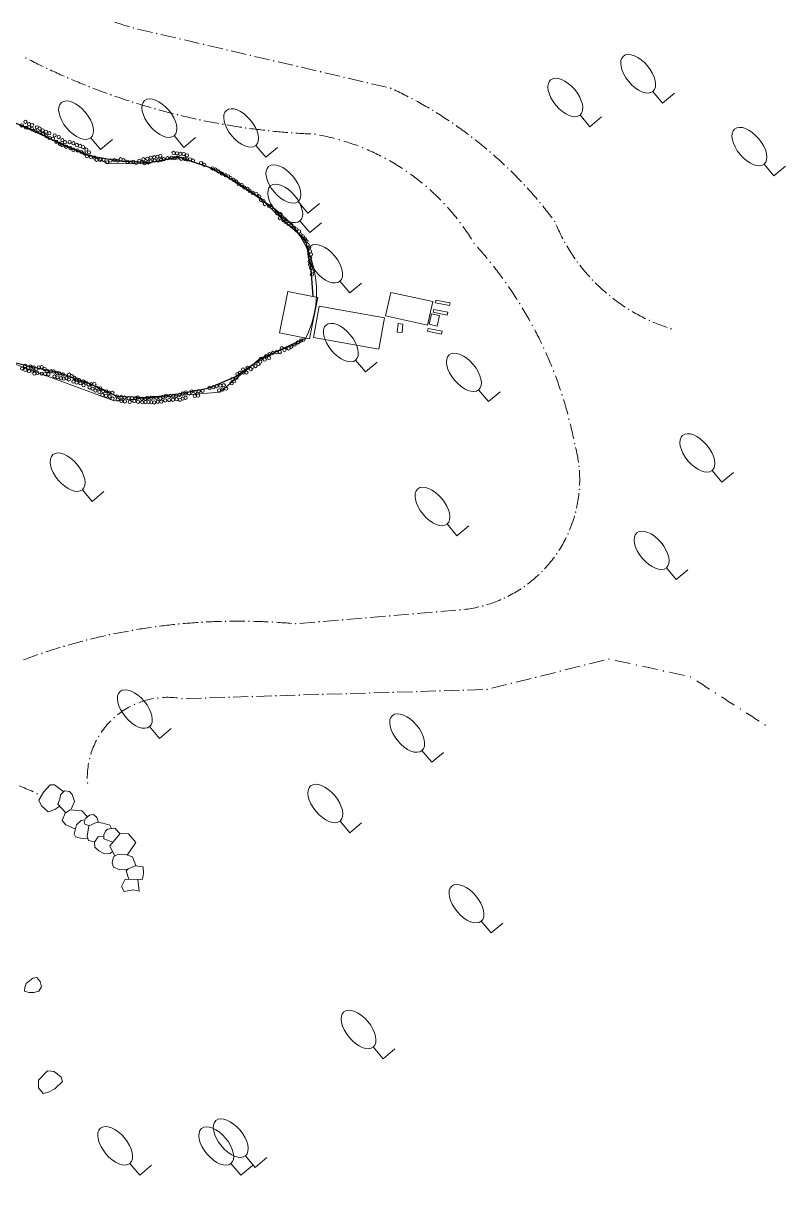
# Model space of a CAD drawing. Header units: metres. Extents: x -10443 to -4073, y -33280 to -26846.
# Drawn here: x -7213.38 to -7188.42, y -29008 to -28969.69 of the extents above; entities that cross this region are included whole.
import ezdxf

# ---------------------------------------------------------------- set-up
doc = ezdxf.new("R2010")
doc.units = ezdxf.units.M
doc.header["$MEASUREMENT"] = 0
doc.linetypes.add('CONTINUOUS_1', pattern=[0])
doc.linetypes.add('CONTINUOUS_2', pattern=[0])
for name, color, linetype in [('R6護岸構造(杭1列)', 2, 'CONTINUOUS'), ('R6護岸構造(杭2列目)', 40, 'CONTINUOUS'), ('R6護岸構造(杭2列目空洞有)', 1, 'CONTINUOUS')]:
    doc.layers.add(name, color=color, linetype=linetype)
for name, color, linetype, lineweight in [('園路', 241, 'CONTINUOUS_2', 18), ('木', 254, 'CONTINUOUS_2', 18), ('木材', 241, 'CONTINUOUS_2', 18), ('構造物', 241, 'CONTINUOUS_2', 18), ('石', 241, 'CONTINUOUS_2', 18), ('護岸', 241, 'CONTINUOUS_2', 18)]:
    doc.layers.add(name, color=color, linetype=linetype, lineweight=lineweight)

msp = doc.modelspace()

# ---------------------------------------------------------------- hatches: boundary and pattern name
at = {"layer": '園路', "linetype": 'CONTINUOUS_1', "lineweight": 18}
for points in [[(-7209.775, -28969.84, 1), (-7209.79, -28969.84, 1)], [(-7209.009, -28970.019, 1), (-7209.024, -28970.019, 1)], [(-7208.242, -28970.198, 1), (-7208.257, -28970.198, 1)], [(-7207.476, -28970.377, 1), (-7207.491, -28970.377, 1)], [(-7206.709, -28970.556, 1), (-7206.724, -28970.556, 1)], [(-7213.293, -28970.821, 1), (-7213.308, -28970.821, 1)], [(-7205.943, -28970.736, 1), (-7205.958, -28970.736, 1)], [(-7205.176, -28970.915, 1), (-7205.191, -28970.915, 1)], [(-7212.613, -28971.157, 1), (-7212.628, -28971.157, 1)], [(-7204.41, -28971.094, 1), (-7204.425, -28971.094, 1)], [(-7203.643, -28971.273, 1), (-7203.658, -28971.273, 1)], [(-7211.922, -28971.47, 1), (-7211.937, -28971.47, 1)], [(-7202.877, -28971.452, 1), (-7202.892, -28971.452, 1)], [(-7202.11, -28971.631, 1), (-7202.125, -28971.631, 1)], [(-7211.22, -28971.759, 1), (-7211.235, -28971.759, 1)], [(-7210.509, -28972.025, 1), (-7210.524, -28972.025, 1)], [(-7201.344, -28971.81, 1), (-7201.359, -28971.81, 1)], [(-7209.79, -28972.267, 1), (-7209.805, -28972.267, 1)], [(-7209.063, -28972.485, 1), (-7209.078, -28972.485, 1)], [(-7200.649, -28972.154, 1), (-7200.664, -28972.154, 1)], [(-7208.329, -28972.678, 1), (-7208.344, -28972.678, 1)], [(-7207.589, -28972.847, 1), (-7207.604, -28972.847, 1)], [(-7199.974, -28972.537, 1), (-7199.989, -28972.537, 1)], [(-7206.844, -28972.991, 1), (-7206.859, -28972.991, 1)], [(-7206.095, -28973.11, 1), (-7206.11, -28973.11, 1)], [(-7205.341, -28973.203, 1), (-7205.356, -28973.203, 1)], [(-7204.586, -28973.271, 1), (-7204.601, -28973.271, 1)], [(-7199.321, -28972.956, 1), (-7199.336, -28972.956, 1)], [(-7203.828, -28973.314, 1), (-7203.843, -28973.314, 1)], [(-7203.034, -28973.495, 1), (-7203.049, -28973.495, 1)], [(-7198.692, -28973.411, 1), (-7198.707, -28973.411, 1)], [(-7202.264, -28973.759, 1), (-7202.279, -28973.759, 1)], [(-7198.09, -28973.9, 1), (-7198.105, -28973.9, 1)], [(-7201.527, -28974.105, 1), (-7201.542, -28974.105, 1)], [(-7197.515, -28974.422, 1), (-7197.53, -28974.422, 1)], [(-7200.832, -28974.529, 1), (-7200.847, -28974.529, 1)], [(-7200.186, -28975.025, 1), (-7200.201, -28975.025, 1)], [(-7196.971, -28974.974, 1), (-7196.986, -28974.974, 1)], [(-7199.597, -28975.587, 1), (-7199.612, -28975.587, 1)], [(-7196.457, -28975.556, 1), (-7196.472, -28975.556, 1)], [(-7199.073, -28976.21, 1), (-7199.088, -28976.21, 1)], [(-7195.977, -28976.165, 1), (-7195.992, -28976.165, 1)], [(-7198.619, -28976.886, 1), (-7198.634, -28976.886, 1)], [(-7195.647, -28976.856, 1), (-7195.662, -28976.856, 1)], [(-7195.233, -28977.5, 1), (-7195.248, -28977.5, 1)], [(-7198.081, -28977.513, 1), (-7198.096, -28977.513, 1)], [(-7197.582, -28978.172, 1), (-7197.597, -28978.172, 1)], [(-7194.74, -28978.086, 1), (-7194.755, -28978.086, 1)], [(-7194.178, -28978.605, 1), (-7194.193, -28978.605, 1)], [(-7197.124, -28978.86, 1), (-7197.139, -28978.86, 1)], [(-7193.555, -28979.05, 1), (-7193.57, -28979.05, 1)], [(-7192.881, -28979.412, 1), (-7192.896, -28979.412, 1)], [(-7196.709, -28979.574, 1), (-7196.724, -28979.574, 1)], [(-7192.166, -28979.687, 1), (-7192.181, -28979.687, 1)], [(-7196.339, -28980.312, 1), (-7196.354, -28980.312, 1)], [(-7196.014, -28981.072, 1), (-7196.029, -28981.072, 1)], [(-7195.735, -28981.85, 1), (-7195.75, -28981.85, 1)], [(-7195.505, -28982.643, 1), (-7195.52, -28982.643, 1)], [(-7195.324, -28983.449, 1), (-7195.339, -28983.449, 1)], [(-7195.181, -28984.19, 1), (-7195.196, -28984.19, 1)], [(-7195.17, -28984.944, 1), (-7195.185, -28984.944, 1)], [(-7195.292, -28985.688, 1), (-7195.307, -28985.688, 1)], [(-7195.543, -28986.399, 1), (-7195.558, -28986.399, 1)], [(-7195.914, -28987.055, 1), (-7195.929, -28987.055, 1)], [(-7196.396, -28987.636, 1), (-7196.411, -28987.636, 1)], [(-7196.971, -28988.123, 1), (-7196.986, -28988.123, 1)], [(-7197.623, -28988.502, 1), (-7197.638, -28988.502, 1)], [(-7199.844, -28988.954, 1), (-7199.859, -28988.954, 1)], [(-7199.075, -28988.889, 1), (-7199.09, -28988.889, 1)], [(-7198.332, -28988.76, 1), (-7198.347, -28988.76, 1)], [(-7208.284, -28989.351, 1), (-7208.299, -28989.351, 1)], [(-7207.521, -28989.291, 1), (-7207.536, -28989.291, 1)], [(-7206.755, -28989.261, 1), (-7206.77, -28989.261, 1)], [(-7205.989, -28989.259, 1), (-7206.004, -28989.259, 1)], [(-7205.224, -28989.287, 1), (-7205.239, -28989.287, 1)], [(-7204.46, -28989.343, 1), (-7204.475, -28989.343, 1)], [(-7203.691, -28989.278, 1), (-7203.706, -28989.278, 1)], [(-7202.921, -28989.213, 1), (-7202.936, -28989.213, 1)], [(-7202.152, -28989.149, 1), (-7202.167, -28989.149, 1)], [(-7201.383, -28989.084, 1), (-7201.398, -28989.084, 1)], [(-7200.613, -28989.019, 1), (-7200.628, -28989.019, 1)], [(-7210.554, -28989.702, 1), (-7210.569, -28989.702, 1)], [(-7209.802, -28989.556, 1), (-7209.817, -28989.556, 1)], [(-7209.045, -28989.439, 1), (-7209.06, -28989.439, 1)], [(-7212.039, -28990.078, 1), (-7212.054, -28990.078, 1)], [(-7211.3, -28989.876, 1), (-7211.315, -28989.876, 1)], [(-7212.77, -28990.308, 1), (-7212.785, -28990.308, 1)], [(-7194.195, -28990.496, 1), (-7194.21, -28990.496, 1)], [(-7195.795, -28990.895, 1), (-7195.81, -28990.895, 1)], [(-7194.995, -28990.696, 1), (-7195.01, -28990.696, 1)], [(-7193.305, -28990.692, 1), (-7193.32, -28990.692, 1)], [(-7192.414, -28990.888, 1), (-7192.429, -28990.888, 1)], [(-7197.396, -28991.295, 1), (-7197.411, -28991.295, 1)], [(-7196.595, -28991.095, 1), (-7196.61, -28991.095, 1)], [(-7191.524, -28991.083, 1), (-7191.539, -28991.083, 1)], [(-7204.339, -28991.679, 1), (-7204.354, -28991.679, 1)], [(-7203.571, -28991.656, 1), (-7203.586, -28991.656, 1)], [(-7202.803, -28991.633, 1), (-7202.818, -28991.633, 1)], [(-7202.035, -28991.61, 1), (-7202.05, -28991.61, 1)], [(-7201.267, -28991.587, 1), (-7201.282, -28991.587, 1)], [(-7200.499, -28991.564, 1), (-7200.514, -28991.564, 1)], [(-7199.731, -28991.54, 1), (-7199.746, -28991.54, 1)], [(-7198.963, -28991.517, 1), (-7198.978, -28991.517, 1)], [(-7198.196, -28991.494, 1), (-7198.211, -28991.494, 1)], [(-7190.712, -28991.609, 1), (-7190.727, -28991.609, 1)], [(-7209.735, -28991.984, 1), (-7209.75, -28991.984, 1)], [(-7208.971, -28991.771, 1), (-7208.986, -28991.771, 1)], [(-7208.178, -28991.795, 1), (-7208.193, -28991.795, 1)], [(-7207.41, -28991.772, 1), (-7207.425, -28991.772, 1)], [(-7206.642, -28991.748, 1), (-7206.657, -28991.748, 1)], [(-7205.874, -28991.725, 1), (-7205.889, -28991.725, 1)], [(-7205.107, -28991.702, 1), (-7205.122, -28991.702, 1)], [(-7210.401, -28992.417, 1), (-7210.416, -28992.417, 1)], [(-7189.9, -28992.133, 1), (-7189.915, -28992.133, 1)], [(-7189.085, -28992.655, 1), (-7189.1, -28992.655, 1)], [(-7210.907, -28993.028, 1), (-7210.922, -28993.028, 1)], [(-7211.207, -28993.762, 1), (-7211.222, -28993.762, 1)], [(-7211.274, -28994.553, 1), (-7211.289, -28994.553, 1)], [(-7212.923, -28994.908, 1), (-7212.938, -28994.908, 1)]]:
    msp.add_hatch(color=256, dxfattribs=at).paths.add_polyline_path(points, flags=0)

# ---------------------------------------------------------------- linework, layer by layer
at = {"layer": 'R6護岸構造(杭1列)', "linetype": 'ByBlock'}
msp.add_lwpolyline([(-7204.897, -28976.103), (-7204.143, -28976.76), (-7203.966, -28977.744), (-7203.908, -28978.633)], dxfattribs=at)
at = {"layer": 'R6護岸構造(杭2列目)', "linetype": 'ByBlock'}
msp.add_lwpolyline([(-7204.134, -28979.99), (-7205.044, -28980.404), (-7205.6, -28980.666)], dxfattribs=at)
at = {"layer": 'R6護岸構造(杭2列目空洞有)', "linetype": 'ByBlock'}
for points in [[(-7215.556, -28971.599), (-7214.871, -28972.328), (-7213.998, -28972.815), (-7213.065, -28973.175), (-7212.173, -28973.627), (-7211.253, -28974.018), (-7210.267, -28974.188), (-7209.269, -28974.241), (-7208.283, -28974.073), (-7207.334, -28974.389), (-7206.446, -28974.85), (-7205.619, -28975.412), (-7204.897, -28976.103)], [(-7205.6, -28980.666), (-7206.415, -28981.246), (-7207.332, -28981.644), (-7208.315, -28981.83), (-7209.308, -28981.945), (-7210.307, -28981.899), (-7211.219, -28981.489), (-7212.16, -28981.151), (-7213.136, -28980.932), (-7214.108, -28980.696), (-7215.028, -28980.305), (-7216.025, -28980.382), (-7216.981, -28980.678), (-7217.819, -28981.224), (-7218.242, -28982.13), (-7218.964, -28982.821), (-7219.676, -28983.524), (-7220.321, -28984.288), (-7220.762, -28984.967)]]:
    msp.add_lwpolyline(points, dxfattribs=at)
at = {"layer": '園路', "linetype": 'CONTINUOUS_1', "lineweight": 18}
for p, q in [((-7209.156, -28969.987), (-7209.643, -28969.873)), ((-7208.389, -28970.166), (-7208.876, -28970.052)), ((-7207.623, -28970.345), (-7208.11, -28970.231)), ((-7206.856, -28970.524), (-7207.343, -28970.41)), ((-7206.09, -28970.703), (-7206.577, -28970.589)), ((-7205.323, -28970.882), (-7205.81, -28970.768)), ((-7204.557, -28971.061), (-7205.044, -28970.947)), ((-7203.791, -28971.24), (-7204.277, -28971.126)), ((-7203.024, -28971.419), (-7203.511, -28971.305)), ((-7202.258, -28971.598), (-7202.744, -28971.484)), ((-7201.491, -28971.777), (-7201.978, -28971.664)), ((-7200.485, -28989.008), (-7199.987, -28988.966)), ((-7199.716, -28988.943), (-7199.218, -28988.901)), ((-7204.332, -28989.332), (-7203.834, -28989.29)), ((-7203.562, -28989.267), (-7203.064, -28989.225)), ((-7202.793, -28989.202), (-7202.295, -28989.16)), ((-7202.024, -28989.137), (-7201.526, -28989.095)), ((-7201.255, -28989.072), (-7200.756, -28989.03)), ((-7195.645, -28990.856), (-7195.16, -28990.735)), ((-7194.845, -28990.657), (-7194.36, -28990.536)), ((-7194.002, -28990.541), (-7193.513, -28990.648)), ((-7193.111, -28990.736), (-7192.623, -28990.843)), ((-7197.246, -28991.255), (-7196.76, -28991.134)), ((-7196.446, -28991.056), (-7195.96, -28990.935)), ((-7192.221, -28990.932), (-7191.733, -28991.039)), ((-7204.212, -28991.675), (-7203.712, -28991.66)), ((-7203.444, -28991.652), (-7202.944, -28991.637)), ((-7202.676, -28991.629), (-7202.177, -28991.614)), ((-7201.908, -28991.606), (-7201.409, -28991.591)), ((-7201.141, -28991.583), (-7200.641, -28991.568)), ((-7200.373, -28991.559), (-7199.873, -28991.544)), ((-7199.605, -28991.536), (-7199.105, -28991.521)), ((-7198.837, -28991.513), (-7198.337, -28991.498)), ((-7198.046, -28991.455), (-7197.56, -28991.334)), ((-7208.052, -28991.791), (-7207.552, -28991.776)), ((-7207.284, -28991.768), (-7206.784, -28991.752)), ((-7206.516, -28991.744), (-7206.016, -28991.729)), ((-7205.748, -28991.721), (-7205.248, -28991.706)), ((-7204.98, -28991.698), (-7204.48, -28991.683))]:
    msp.add_line(p, q, dxfattribs=at)
for centre in [(-7209.783, -28969.84), (-7209.016, -28970.019), (-7208.25, -28970.198), (-7207.483, -28970.377), (-7206.717, -28970.556), (-7213.301, -28970.821), (-7205.95, -28970.736), (-7205.184, -28970.915), (-7212.62, -28971.157), (-7204.417, -28971.094), (-7203.651, -28971.273), (-7211.929, -28971.47), (-7202.884, -28971.452), (-7202.118, -28971.631), (-7211.228, -28971.759), (-7210.517, -28972.025), (-7201.351, -28971.81), (-7209.798, -28972.267), (-7209.071, -28972.485), (-7200.656, -28972.154), (-7208.337, -28972.678), (-7207.597, -28972.847), (-7199.981, -28972.537), (-7206.852, -28972.991), (-7206.102, -28973.11), (-7205.349, -28973.203), (-7204.593, -28973.271), (-7199.328, -28972.956), (-7203.835, -28973.314), (-7203.041, -28973.495), (-7198.7, -28973.411), (-7202.271, -28973.759), (-7198.097, -28973.9), (-7201.534, -28974.105), (-7197.523, -28974.422), (-7200.839, -28974.529), (-7200.193, -28975.025), (-7196.978, -28974.974), (-7199.605, -28975.587), (-7196.465, -28975.556), (-7199.081, -28976.21), (-7195.985, -28976.165), (-7198.626, -28976.886), (-7195.655, -28976.856), (-7195.24, -28977.5), (-7198.088, -28977.513), (-7197.59, -28978.172), (-7194.748, -28978.086), (-7194.186, -28978.605), (-7197.132, -28978.86), (-7193.563, -28979.05), (-7192.888, -28979.412), (-7196.717, -28979.574), (-7192.174, -28979.687), (-7196.346, -28980.312), (-7196.021, -28981.072), (-7195.743, -28981.85), (-7195.513, -28982.643), (-7195.331, -28983.449), (-7195.188, -28984.19), (-7195.178, -28984.944), (-7195.3, -28985.688), (-7195.55, -28986.399), (-7195.922, -28987.055), (-7196.403, -28987.636), (-7196.979, -28988.123), (-7197.631, -28988.502), (-7199.852, -28988.954), (-7199.082, -28988.889), (-7198.339, -28988.76), (-7208.292, -28989.351), (-7207.528, -28989.291), (-7206.763, -28989.261), (-7205.997, -28989.259), (-7205.231, -28989.287), (-7204.467, -28989.343), (-7203.698, -28989.278), (-7202.929, -28989.213), (-7202.159, -28989.149), (-7201.39, -28989.084), (-7200.621, -28989.019), (-7210.562, -28989.702), (-7209.81, -28989.556), (-7209.053, -28989.439), (-7212.047, -28990.078), (-7211.308, -28989.876), (-7212.777, -28990.308), (-7194.203, -28990.496), (-7195.803, -28990.895), (-7195.003, -28990.696), (-7193.312, -28990.692), (-7192.422, -28990.888), (-7197.403, -28991.295), (-7196.603, -28991.095), (-7191.531, -28991.083), (-7204.346, -28991.679), (-7203.578, -28991.656), (-7202.81, -28991.633), (-7202.043, -28991.61), (-7201.275, -28991.587), (-7200.507, -28991.564), (-7199.739, -28991.54), (-7198.971, -28991.517), (-7198.203, -28991.494), (-7190.72, -28991.609), (-7209.743, -28991.984), (-7208.979, -28991.771), (-7208.186, -28991.795), (-7207.418, -28991.772), (-7206.65, -28991.748), (-7205.882, -28991.725), (-7205.114, -28991.702), (-7210.408, -28992.417), (-7189.907, -28992.133), (-7189.093, -28992.655), (-7210.914, -28993.028), (-7211.214, -28993.762), (-7211.282, -28994.553), (-7212.93, -28994.908)]:
    msp.add_circle(centre, 0.0075, dxfattribs=at)
for centre, radius, start, end in [((-7203.866, -28950.225), 20.488, 251.4453, 252.8436), ((-7202.931, -28950.672), 22.66, 243.0946, 244.3588), ((-7202.931, -28950.672), 22.66, 245.0135, 246.2778), ((-7202.931, -28950.672), 22.66, 246.9325, 248.1967), ((-7202.931, -28950.672), 22.66, 248.8514, 250.1156), ((-7202.931, -28950.672), 22.66, 250.7703, 252.0346), ((-7207.221, -28984.526), 14.005, 62.6127, 64.6582), ((-7202.931, -28950.672), 22.66, 252.6893, 253.9535), ((-7207.221, -28984.526), 14.005, 59.438, 61.4836), ((-7202.931, -28950.672), 22.66, 254.6082, 255.8724), ((-7202.931, -28950.672), 22.66, 256.5271, 257.7913), ((-7202.931, -28950.672), 22.66, 258.446, 259.7103), ((-7207.221, -28984.526), 14.005, 56.2634, 58.3089), ((-7202.931, -28950.672), 22.66, 260.365, 261.6292), ((-7202.931, -28950.672), 22.66, 262.2839, 263.5481), ((-7202.931, -28950.672), 22.66, 264.2028, 265.467), ((-7202.931, -28950.672), 22.66, 266.1217, 267.386), ((-7207.221, -28984.526), 14.005, 53.0887, 55.1343), ((-7205.104, -28980.749), 7.542, 75.3227, 79.1209), ((-7205.104, -28980.749), 7.542, 69.1347, 72.9329), ((-7207.221, -28984.526), 14.005, 49.9141, 51.9596), ((-7205.104, -28980.749), 7.542, 62.9467, 66.7449), ((-7207.221, -28984.526), 14.005, 46.7394, 48.785), ((-7205.104, -28980.749), 7.542, 56.7587, 60.5569), ((-7205.104, -28980.749), 7.542, 50.5707, 54.3689), ((-7207.221, -28984.526), 14.005, 43.5648, 45.6103), ((-7205.104, -28980.749), 7.542, 44.3826, 48.1809), ((-7207.221, -28984.526), 14.005, 40.3901, 42.4357), ((-7205.104, -28980.749), 7.542, 38.1946, 41.9929), ((-7207.221, -28984.526), 14.005, 37.2155, 39.261), ((-7205.104, -28980.749), 7.542, 32.0066, 35.8048), ((-7190.361, -28973.902), 6.062, 203.179, 207.9047), ((-7208.644, -28986.025), 13.56, 39.5691, 41.6817), ((-7190.361, -28973.902), 6.062, 210.4183, 215.144), ((-7208.644, -28986.025), 13.56, 36.0775, 38.1902), ((-7190.361, -28973.902), 6.062, 217.6576, 222.3833), ((-7190.361, -28973.902), 6.062, 224.8969, 229.6226), ((-7208.644, -28986.025), 13.56, 32.5859, 34.6986), ((-7208.644, -28986.025), 13.56, 29.0944, 31.207), ((-7190.361, -28973.902), 6.062, 232.1362, 236.8619), ((-7190.361, -28973.902), 6.062, 239.3755, 244.1012), ((-7208.644, -28986.025), 13.56, 25.6028, 27.7155), ((-7190.361, -28973.902), 6.062, 246.6148, 251.3405), ((-7208.644, -28986.025), 13.56, 22.1113, 24.2239), ((-7208.644, -28986.025), 13.56, 18.6197, 20.7324), ((-7208.644, -28986.025), 13.56, 15.1281, 17.2408), ((-7208.644, -28986.025), 13.56, 11.6366, 13.7492), ((-7199.443, -28984.627), 4.277, 7.5753, 14.2728), ((-7199.443, -28984.627), 4.277, 357.4611, 4.1587), ((-7199.443, -28984.627), 4.277, 347.347, 354.0445), ((-7199.443, -28984.627), 4.277, 337.2328, 343.9304), ((-7199.443, -28984.627), 4.277, 327.1187, 333.8162), ((-7199.443, -28984.627), 4.277, 317.0045, 323.7021), ((-7199.443, -28984.627), 4.277, 306.8904, 313.588), ((-7199.443, -28984.627), 4.277, 296.7762, 303.4738), ((-7199.443, -28984.627), 4.277, 286.6621, 293.3597), ((-7199.443, -28984.627), 4.277, 276.548, 283.2455), ((-7206.339, -29009.481), 20.224, 95.9169, 97.3334), ((-7206.339, -29009.481), 20.224, 93.7466, 95.1631), ((-7206.339, -29009.481), 20.224, 91.5763, 92.9928), ((-7206.339, -29009.481), 20.224, 89.406, 90.8225), ((-7206.339, -29009.481), 20.224, 87.2357, 88.6522), ((-7206.339, -29009.481), 20.224, 85.0654, 86.4819), ((-7206.339, -29009.481), 20.224, 102.4278, 103.8443), ((-7206.339, -29009.481), 20.224, 100.2575, 101.674), ((-7206.339, -29009.481), 20.224, 98.0872, 99.5037), ((-7206.339, -29009.481), 20.224, 106.7684, 108.1849), ((-7206.339, -29009.481), 20.224, 104.5981, 106.0146), ((-7206.339, -29009.481), 20.224, 108.9387, 110.3552), ((-6978.726, -28663.657), 390.505, 237.01309, 237.08645), ((-7208.661, -28994.378), 2.627, 117.5522, 128.4592), ((-7208.661, -28994.378), 2.627, 100.1776, 111.0846), ((-7208.661, -28994.378), 2.627, 82.803, 93.7099), ((-6978.726, -28663.657), 390.505, 237.15498, 237.22834), ((-6978.726, -28663.657), 390.505, 237.29688, 237.37024), ((-7208.661, -28994.378), 2.627, 134.9268, 145.8338), ((-7208.661, -28994.378), 2.627, 152.3014, 163.2084), ((-7208.661, -28994.378), 2.627, 169.676, 180.583), ((-7215.901, -29000.898), 6.686, 64.8817, 69.1663)]:
    msp.add_arc(centre, radius, start, end, dxfattribs=at)
at = {"layer": '木', "linetype": 'CONTINUOUS_1', "lineweight": 18}
for p, q in [((-7192.449, -28972.296), (-7192.77, -28971.913)), ((-7192.066, -28971.974), (-7192.449, -28972.296)), ((-7194.833, -28973.07), (-7195.154, -28972.687)), ((-7194.45, -28972.749), (-7194.833, -28973.07)), ((-7210.851, -28973.815), (-7211.173, -28973.432)), ((-7210.468, -28973.494), (-7210.851, -28973.815)), ((-7208.125, -28973.746), (-7208.447, -28973.363)), ((-7207.742, -28973.425), (-7208.125, -28973.746)), ((-7205.448, -28974.068), (-7205.77, -28973.685)), ((-7205.065, -28973.747), (-7205.448, -28974.068)), ((-7188.807, -28974.678), (-7189.128, -28974.295)), ((-7188.424, -28974.357), (-7188.807, -28974.678)), ((-7204.065, -28975.904), (-7204.386, -28975.521)), ((-7203.682, -28975.583), (-7204.065, -28975.904)), ((-7204.003, -28976.538), (-7204.325, -28976.155)), ((-7203.62, -28976.217), (-7204.003, -28976.538)), ((-7202.695, -28978.514), (-7203.017, -28978.131)), ((-7202.312, -28978.192), (-7202.695, -28978.514)), ((-7202.183, -28981.096), (-7202.504, -28980.713)), ((-7201.8, -28980.774), (-7202.183, -28981.096)), ((-7198.153, -28982.071), (-7198.475, -28981.688)), ((-7197.77, -28981.749), (-7198.153, -28982.071)), ((-7190.509, -28984.708), (-7190.831, -28984.325)), ((-7190.126, -28984.386), (-7190.509, -28984.708)), ((-7211.129, -28985.339), (-7211.45, -28984.956)), ((-7210.746, -28985.017), (-7211.129, -28985.339)), ((-7199.184, -28986.46), (-7199.505, -28986.077)), ((-7198.801, -28986.138), (-7199.184, -28986.46)), ((-7192.007, -28987.897), (-7192.328, -28987.514)), ((-7191.624, -28987.575), (-7192.007, -28987.897)), ((-7208.927, -28993.094), (-7209.249, -28992.711)), ((-7208.544, -28992.772), (-7208.927, -28993.094)), ((-7200.01, -28993.879), (-7200.331, -28993.496)), ((-7199.627, -28993.558), (-7200.01, -28993.879)), ((-7202.691, -28996.184), (-7203.013, -28995.801)), ((-7202.308, -28995.863), (-7202.691, -28996.184)), ((-7198.069, -28999.466), (-7198.39, -28999.083)), ((-7197.686, -28999.144), (-7198.069, -28999.466)), ((-7201.604, -29003.581), (-7201.925, -29003.198)), ((-7201.221, -29003.26), (-7201.604, -29003.581)), ((-7205.79, -29007.14), (-7206.111, -29006.757)), ((-7205.407, -29006.818), (-7205.79, -29007.14)), ((-7209.573, -29007.392), (-7209.894, -29007.009)), ((-7209.19, -29007.07), (-7209.573, -29007.392)), ((-7206.263, -29007.398), (-7206.584, -29007.015)), ((-7205.88, -29007.077), (-7206.263, -29007.398))]:
    msp.add_line(p, q, dxfattribs=at)
for centre in [(-7193.252, -28971.338), (-7195.636, -28972.113), (-7208.929, -28972.789), (-7211.655, -28972.857), (-7206.252, -28973.111), (-7189.61, -28973.721), (-7204.868, -28974.946), (-7204.807, -28975.581), (-7203.499, -28977.556), (-7202.986, -28980.138), (-7198.957, -28981.113), (-7191.313, -28983.75), (-7211.932, -28984.381), (-7199.987, -28985.502), (-7192.81, -28986.939), (-7209.731, -28992.136), (-7200.814, -28992.921), (-7203.495, -28995.226), (-7198.872, -28998.508), (-7202.407, -29002.624), (-7210.376, -29006.434), (-7207.066, -29006.441), (-7206.593, -29006.182)]:
    msp.add_ellipse(centre, major_axis=(-0.482, 0.575), ratio=0.533333, dxfattribs=at)
at = {"layer": '木材', "linetype": 'CONTINUOUS_2', "lineweight": 18}
for centre in [(-7213.315, -28972.911), (-7213.429, -28973.027), (-7213.291, -28973.102), (-7213.194, -28972.988), (-7213.193, -28973.095), (-7213.103, -28973.149), (-7213.095, -28973.014), (-7212.985, -28973.203), (-7212.937, -28973.09), (-7212.851, -28973.13), (-7212.845, -28973.26), (-7212.748, -28973.192), (-7212.737, -28973.315), (-7212.642, -28973.237), (-7212.531, -28973.286), (-7212.629, -28973.38), (-7212.525, -28973.441), (-7212.415, -28973.466), (-7212.357, -28973.356), (-7212.303, -28973.565), (-7212.224, -28973.41), (-7212.187, -28973.631), (-7212.108, -28973.671), (-7212.105, -28973.514), (-7212.018, -28973.579), (-7211.869, -28973.576), (-7211.745, -28973.61), (-7211.632, -28973.665), (-7211.526, -28973.697), (-7211.979, -28973.725), (-7211.841, -28973.771), (-7211.742, -28973.831), (-7211.61, -28973.847), (-7211.489, -28973.898), (-7211.427, -28973.739), (-7211.383, -28973.945), (-7211.321, -28973.821), (-7211.298, -28974.038), (-7211.232, -28973.911), (-7211.169, -28974.058), (-7211.057, -28974.081), (-7209.209, -28974.085), (-7209.099, -28974.068), (-7208.996, -28974.051), (-7208.892, -28974.032), (-7208.665, -28974.102), (-7208.531, -28974.091), (-7208.465, -28973.93), (-7208.356, -28973.943), (-7208.338, -28974.082), (-7208.242, -28973.959), (-7208.13, -28973.968), (-7208.027, -28974.009), (-7210.983, -28974.154), (-7210.868, -28974.153), (-7210.752, -28974.154), (-7210.639, -28974.237), (-7210.532, -28974.18), (-7210.409, -28974.169), (-7210.299, -28974.182), (-7210.196, -28974.136), (-7210.104, -28974.167), (-7209.976, -28974.22), (-7209.863, -28974.236), (-7209.781, -28974.219), (-7209.684, -28974.25), (-7209.582, -28974.186), (-7209.51, -28974.232), (-7209.45, -28974.135), (-7209.414, -28974.262), (-7209.325, -28974.119), (-7209.299, -28974.239), (-7209.214, -28974.209), (-7209.085, -28974.177), (-7208.967, -28974.175), (-7208.872, -28974.159), (-7208.789, -28974.136), (-7208.43, -28974.104), (-7208.211, -28974.118), (-7208.109, -28974.119), (-7208.021, -28974.14), (-7207.929, -28974.14), (-7207.831, -28974.18), (-7207.564, -28974.258), (-7207.46, -28974.319), (-7207.192, -28974.437), (-7207.086, -28974.475), (-7206.995, -28974.533), (-7206.88, -28974.603), (-7206.762, -28974.659), (-7206.671, -28974.696), (-7206.6, -28974.75), (-7206.504, -28974.81), (-7206.414, -28974.866), (-7206.33, -28974.947), (-7206.237, -28974.982), (-7206.148, -28975.065), (-7206.047, -28975.107), (-7205.976, -28975.171), (-7205.873, -28975.239), (-7205.752, -28975.278), (-7205.66, -28975.359), (-7205.606, -28975.461), (-7205.519, -28975.507), (-7205.475, -28975.605), (-7205.334, -28975.666), (-7205.246, -28975.712), (-7205.078, -28975.899), (-7204.963, -28975.934), (-7204.98, -28976.061), (-7204.866, -28976.132), (-7204.796, -28976.19), (-7204.698, -28976.256), (-7204.608, -28976.285), (-7204.524, -28976.373), (-7204.44, -28976.434), (-7204.352, -28976.498), (-7204.308, -28976.598), (-7204.233, -28976.664), (-7204.164, -28976.741), (-7204.114, -28976.821), (-7204.073, -28976.931), (-7204.019, -28977.029), (-7203.996, -28977.151), (-7204.007, -28977.481), (-7203.991, -28977.366), (-7203.964, -28977.252), (-7203.995, -28977.583), (-7203.964, -28977.692), (-7203.935, -28977.908), (-7203.925, -28977.81), (-7204.502, -28980.207), (-7204.392, -28980.138), (-7204.291, -28980.065), (-7205.431, -28980.584), (-7205.319, -28980.52), (-7205.208, -28980.473), (-7205.089, -28980.455), (-7204.984, -28980.449), (-7204.923, -28980.324), (-7204.834, -28980.379), (-7204.699, -28980.329), (-7204.613, -28980.273), (-7213.423, -28980.986), (-7213.326, -28980.9), (-7213.235, -28980.968), (-7213.153, -28980.921), (-7213.046, -28980.947), (-7212.88, -28980.952), (-7212.777, -28980.941), (-7206.039, -28980.967), (-7205.881, -28980.933), (-7205.781, -28980.908), (-7205.687, -28980.839), (-7205.623, -28980.768), (-7205.6, -28980.666), (-7205.477, -28980.694), (-7205.34, -28980.64), (-7213.319, -28981.033), (-7213.2, -28981.074), (-7213.092, -28981.056), (-7213.019, -28981.151), (-7212.959, -28981.005), (-7212.919, -28981.134), (-7212.782, -28981.155), (-7212.688, -28981.005), (-7212.671, -28981.17), (-7212.604, -28981.062), (-7212.562, -28981.176), (-7212.477, -28981.076), (-7212.389, -28981.086), (-7212.364, -28981.248), (-7212.282, -28981.124), (-7212.26, -28981.276), (-7212.199, -28981.147), (-7212.147, -28981.306), (-7212.085, -28981.178), (-7212.059, -28981.318), (-7211.97, -28981.303), (-7211.889, -28981.346), (-7211.886, -28981.184), (-7211.798, -28981.241), (-7211.713, -28981.293), (-7211.631, -28981.344), (-7211.554, -28981.368), (-7206.536, -28981.329), (-7206.404, -28981.291), (-7206.374, -28981.176), (-7206.294, -28981.128), (-7206.19, -28981.019), (-7206.182, -28981.119), (-7206.076, -28981.121), (-7205.937, -28981.005), (-7211.743, -28981.415), (-7211.641, -28981.445), (-7211.513, -28981.471), (-7211.427, -28981.406), (-7211.409, -28981.535), (-7211.332, -28981.451), (-7211.247, -28981.507), (-7211.216, -28981.604), (-7211.162, -28981.499), (-7211.116, -28981.647), (-7211.056, -28981.498), (-7211.023, -28981.708), (-7210.977, -28981.623), (-7210.894, -28981.755), (-7210.862, -28981.637), (-7210.765, -28981.721), (-7210.675, -28981.733), (-7207.873, -28981.735), (-7207.746, -28981.749), (-7207.637, -28981.724), (-7207.512, -28981.713), (-7207.284, -28981.623), (-7207.16, -28981.597), (-7207.054, -28981.564), (-7206.972, -28981.706), (-7206.93, -28981.545), (-7206.863, -28981.678), (-7206.82, -28981.534), (-7206.743, -28981.644), (-7206.564, -28981.47), (-7206.486, -28981.406), (-7210.795, -28981.85), (-7210.672, -28981.877), (-7210.577, -28981.78), (-7210.561, -28981.9), (-7210.465, -28981.787), (-7210.46, -28981.972), (-7210.316, -28981.898), (-7210.29, -28982.005), (-7210.173, -28982.048), (-7210.17, -28981.924), (-7210.066, -28981.936), (-7210.058, -28982.066), (-7209.938, -28981.958), (-7209.898, -28982.08), (-7209.828, -28981.954), (-7209.753, -28982.051), (-7209.702, -28981.961), (-7209.634, -28981.935), (-7209.627, -28982.074), (-7209.508, -28981.973), (-7209.492, -28982.092), (-7209.393, -28981.978), (-7209.382, -28982.088), (-7209.318, -28981.946), (-7209.287, -28982.083), (-7209.203, -28981.948), (-7209.194, -28982.091), (-7209.122, -28981.941), (-7209.1, -28982.097), (-7209.023, -28981.944), (-7208.984, -28982.077), (-7208.892, -28981.968), (-7208.867, -28982.072), (-7208.813, -28981.925), (-7208.735, -28982.031), (-7208.71, -28981.879), (-7208.608, -28982.019), (-7208.577, -28981.881), (-7208.484, -28982.008), (-7208.474, -28981.885), (-7208.376, -28981.873), (-7208.365, -28981.994), (-7208.271, -28981.852), (-7208.258, -28982.011), (-7208.166, -28981.969), (-7208.163, -28981.801), (-7208.068, -28981.946), (-7208.062, -28981.769), (-7207.957, -28981.801), (-7207.768, -28981.882), (-7207.66, -28981.873)]:
    msp.add_circle(centre, 0.0535, dxfattribs=at)
at = {"layer": '構造物', "linetype": 'CONTINUOUS_2', "lineweight": 18, "flags": 128}
for points in [[(-7205, -28979.814), (-7204.726, -28978.467), (-7203.74, -28978.667), (-7204.014, -28980.015)], [(-7201.519, -28979.265), (-7201.35, -28978.493), (-7199.975, -28978.795), (-7200.144, -28979.567)], [(-7203.883, -28979.973), (-7201.746, -28980.355), (-7201.561, -28979.323), (-7203.699, -28978.941)], [(-7199.889, -28978.839), (-7199.871, -28978.746), (-7199.411, -28978.837), (-7199.429, -28978.929)], [(-7200.093, -28979.536), (-7200.015, -28979.193), (-7199.755, -28979.252), (-7199.833, -28979.595)], [(-7199.963, -28979.145), (-7199.945, -28979.053), (-7199.485, -28979.144), (-7199.504, -28979.236)], [(-7201.14, -28979.792), (-7201.112, -28979.516), (-7200.953, -28979.532), (-7200.981, -28979.809)], [(-7200.146, -28979.766), (-7200.127, -28979.674), (-7199.668, -28979.765), (-7199.686, -28979.857)]]:
    msp.add_lwpolyline(points, close=True, dxfattribs=at)
at = {"layer": '石', "linetype": 'CONTINUOUS_2', "lineweight": 18, "flags": 128}
for points in [[(-7212.06, -28994.84), (-7212.358, -28994.611), (-7212.503, -28994.616), (-7212.723, -28994.859), (-7212.87, -28995.12), (-7212.788, -28995.306), (-7212.571, -28995.495), (-7212.349, -28995.425), (-7212.192, -28995.319)], [(-7211.99, -28995.531), (-7212.256, -28995.251), (-7212.189, -28995.084), (-7212.171, -28994.942), (-7212.03, -28994.813), (-7211.876, -28994.832), (-7211.784, -28994.935), (-7211.703, -28995.164), (-7211.813, -28995.41)], [(-7211.28, -28995.663), (-7211.465, -28995.467), (-7211.845, -28995.431), (-7212.013, -28995.546), (-7212.109, -28995.786), (-7211.992, -28995.926), (-7211.679, -28996.072)], [(-7211.366, -28995.763), (-7211.487, -28995.784), (-7211.644, -28995.925), (-7211.717, -28996.231), (-7211.676, -28996.315), (-7211.511, -28996.362), (-7211.271, -28996.372)], [(-7211.236, -28995.948), (-7211.372, -28995.907), (-7211.39, -28995.813), (-7211.338, -28995.706), (-7211.211, -28995.611), (-7211.09, -28995.583), (-7210.979, -28995.69), (-7210.92, -28995.85)], [(-7211.049, -28996.48), (-7211.254, -28996.444), (-7211.289, -28996.301), (-7211.237, -28995.958), (-7210.962, -28995.843), (-7210.777, -28995.874), (-7210.55, -28995.938), (-7210.491, -28996.051)], [(-7210.454, -28996.498), (-7210.745, -28996.38), (-7210.751, -28996.251), (-7210.694, -28996.133), (-7210.627, -28996.073), (-7210.391, -28996.035), (-7210.215, -28996.221)], [(-7210.389, -28996.951), (-7210.551, -28996.611), (-7210.209, -28996.214), (-7209.944, -28996.218), (-7209.704, -28996.508), (-7209.984, -28996.919)], [(-7210.748, -28996.312), (-7210.934, -28996.317), (-7211.055, -28996.489), (-7211.039, -28996.652), (-7210.911, -28996.773), (-7210.727, -28996.875), (-7210.54, -28996.867), (-7210.459, -28996.803)], [(-7209.967, -28997.377), (-7210.222, -28997.395), (-7210.426, -28997.311), (-7210.469, -28997.167), (-7210.432, -28996.977), (-7210.277, -28996.882), (-7210.039, -28996.901), (-7209.805, -28996.978), (-7209.7, -28997.252)], [(-7209.933, -28997.709), (-7210.015, -28997.43), (-7209.952, -28997.37), (-7209.724, -28997.263), (-7209.456, -28997.3), (-7209.451, -28997.504), (-7209.477, -28997.699), (-7209.633, -28997.727)], [(-7210.17, -28997.948), (-7210.047, -28997.707), (-7209.634, -28997.715), (-7209.586, -28998.101), (-7209.791, -28998.054), (-7210.077, -28998.11), (-7210.17, -28997.948)], [(-7213.346, -29001.376), (-7213.336, -29001.235), (-7213.291, -29001.118), (-7213.075, -29000.947), (-7212.94, -29000.924), (-7212.833, -29001.052), (-7212.791, -29001.228), (-7212.875, -29001.368), (-7213.044, -29001.42), (-7213.205, -29001.411), (-7213.346, -29001.376)], [(-7212.73, -29004.722), (-7212.887, -29004.535), (-7212.891, -29004.284), (-7212.592, -29003.977), (-7212.369, -29003.997), (-7212.143, -29004.19), (-7212.099, -29004.328), (-7212.353, -29004.565), (-7212.554, -29004.677), (-7212.73, -29004.722)]]:
    msp.add_lwpolyline(points, dxfattribs=at)
at = {"layer": '護岸', "lineweight": 18, "flags": 128}
msp.add_lwpolyline([(-7308.027, -29084.037), (-7314.12, -29087.436), (-7314.469, -29086.607), (-7315.064, -29086.238), (-7315.208, -29085.831), (-7315.723, -29085.309), (-7316.034, -29084.834), (-7316.086, -29084.405), (-7316.489, -29083.689), (-7316.795, -29082.88), (-7317.005, -29081.876), (-7316.678, -29080.744), (-7317.018, -29079.99), (-7317.197, -29078.86), (-7316.921, -29078.482), (-7316.891, -29078.178), (-7316.556, -29077.721), (-7316.39, -29077.025), (-7316.067, -29076.271), (-7315.436, -29075.27), (-7315.393, -29074.651, -0.288423), (-7314.387, -29073.285), (-7314.158, -29072.585), (-7313.935, -29071.949), (-7313.566, -29070.927), (-7313.216, -29070.679), (-7312.856, -29069.834), (-7312.6, -29069.366), (-7312.33, -29068.675), (-7311.893, -29068.289), (-7311.566, -29067.795), (-7311.417, -29067.297), (-7311.061, -29066.936), (-7310.902, -29065.95), (-7310.85, -29065.489), (-7310.537, -29065.05), (-7310.579, -29064.475), (-7310.284, -29063.114), (-7309.907, -29061.875, 0.194338), (-7312.797, -29048.939, 0.069516), (-7318.602, -29041.987), (-7320.553, -29040.237), (-7321.482, -29039.04), (-7322.677, -29038.412), (-7323.767, -29037.819), (-7324.525, -29036.876), (-7325.507, -29036.898), (-7325.728, -29036.491), (-7325.812, -29035.749), (-7326.037, -29035.586), (-7326.494, -29035.146), (-7326.877, -29034.336), (-7326.891, -29033.818, -0.024416), (-7327.219, -29033.198, -0.125332), (-7328.357, -29031.226), (-7328.778, -29030.156, 0.231484), (-7329.771, -29029.304), (-7330.248, -29028.827), (-7330.457, -29027.659, -0.264542), (-7331.793, -29026.825), (-7332.129, -29026.601), (-7332.235, -29026.23), (-7332.434, -29025.998), (-7332.746, -29026.206), (-7334.128, -29026.103, 0.025048), (-7334.587, -29026.138), (-7335.008, -29026.356), (-7335.195, -29026.262), (-7335.617, -29026.39), (-7335.789, -29026.199), (-7335.678, -29025.945), (-7335.881, -29022.611), (-7335.343, -29022.496), (-7333.945, -29022.591), (-7332.838, -29022.321), (-7332.384, -29021.871), (-7331.95, -29021.804), (-7331.887, -29021.795), (-7330.229, -29021.125), (-7330.213, -29021.189), (-7330.071, -29020.83), (-7329.466, -29020.436), (-7328.933, -29020.115), (-7328.357, -29019.748), (-7327.918, -29019.428, -0.101763), (-7326.369, -29017.877), (-7325.81, -29017.66, -0.124184), (-7323.963, -29015.797), (-7322.863, -29014.792, -0.076263), (-7321.489, -29013.523), (-7321.243, -29013.326), (-7320.67, -29012.95), (-7320.493, -29012.885), (-7320.124, -29012.658), (-7320.004, -29012.211, 0.12791), (-7319.139, -29011.436, -0.12455), (-7318.282, -29010.192, 0.042697), (-7316.83, -29009.103, -0.143457), (-7315.828, -29007.785, -0.24416), (-7311.587, -29004.671), (-7309.89, -29003.86), (-7309.596, -29003.389), (-7307.914, -29002.038), (-7305.714, -29000.499), (-7303.65, -28999.406), (-7302.283, -28998.523), (-7301.057, -28997.412, -0.056829), (-7298.013, -28995.17, -0.036659), (-7293.423, -28993.282), (-7292.593, -28993.085), (-7291.78, -28992.458), (-7290.647, -28991.754), (-7289.988, -28991.321), (-7289.277, -28990.658), (-7288.793, -28990.32, -0.222982), (-7287.27, -28988.745), (-7286.893, -28988.676), (-7286.659, -28988.249), (-7284.019, -28985.32), (-7283.947, -28984.914), (-7283.381, -28984.587), (-7282.773, -28983.879), (-7282.3, -28983.087), (-7281.914, -28982.763, -0.123015), (-7279.326, -28979.603), (-7277.639, -28978.336, -0.129953), (-7275.495, -28976.768), (-7272.152, -28974.391), (-7268.494, -28973.279), (-7267.895, -28972.762), (-7266.661, -28972.563), (-7265.559, -28971.851), (-7263.999, -28971.172), (-7263.043, -28970.968), (-7259.643, -28969.513), (-7258.555, -28969.207), (-7258.2, -28969.034), (-7257.595, -28967.956), (-7256.898, -28967.942), (-7256.332, -28967.753), (-7255.465, -28967.032), (-7255.275, -28966.229), (-7255.709, -28965.579), (-7254.757, -28963.969), (-7254.016, -28962.847, -0.222516), (-7251.818, -28957.515), (-7251.146, -28956.986), (-7249.909, -28956.279), (-7247.864, -28955.949, -0.125683), (-7241.647, -28955.806), (-7235.201, -28957.892), (-7232.279, -28958.601), (-7231.659, -28959.085), (-7229.365, -28960.248), (-7227.738, -28961.281), (-7226.553, -28962.298), (-7225.691, -28962.66), (-7224.704, -28963.863), (-7223.151, -28965.295), (-7220.54, -28967.329), (-7218.729, -28969.119), (-7217.104, -28971.016), (-7215.529, -28971.656), (-7215.124, -28972.139), (-7213.482, -28973.035), (-7212.672, -28973.393), (-7211.37, -28973.947), (-7210.637, -28974.259), (-7209.382, -28974.288), (-7208.298, -28974.048), (-7206.989, -28974.504), (-7205.196, -28975.729, -0.376867), (-7204.18, -28980.08), (-7205.608, -28980.636), (-7206.949, -28981.76), (-7210.407, -28982.043), (-7215.233, -28980.263), (-7215.941, -28980.336), (-7217.406, -28981.199), (-7220.27, -28984.518), (-7222.061, -28987.646), (-7222.938, -28988.931), (-7222.996, -28989.398), (-7223.74, -28991.043), (-7224.355, -28991.411), (-7224.443, -28992.012), (-7225.227, -28992.472), (-7225.752, -28993.357), (-7226.08, -28994.753), (-7227.06, -28997.453, 0.089045), (-7227.451, -29007.217, 0.164021), (-7225.363, -29013.609), (-7224.891, -29014.619), (-7224.397, -29014.998), (-7223.056, -29016.95), (-7221.461, -29018.968, 0.188853), (-7218.41, -29020.943, -0.31035), (-7213.68, -29025.959), (-7213.583, -29026.923), (-7213.499, -29027.917, -0.135695), (-7215.762, -29033.195, 0.046883), (-7217.45, -29036.087), (-7217.731, -29036.97), (-7217.785, -29037.374), (-7218.09, -29037.918), (-7218.323, -29038.397), (-7218.546, -29038.736), (-7221.667, -29037.621), (-7221.204, -29036.593), (-7222.078, -29035.522), (-7223.624, -29035.535), (-7226.28, -29034.653), (-7226.072, -29033.498), (-7225.902, -29031.985), (-7225.508, -29030.498), (-7225.495, -29030.365), (-7225.205, -29028.929), (-7225.257, -29027.785), (-7225.444, -29026.968, 0.110139), (-7226.117, -29024.439), (-7227.119, -29024.549), (-7230.301, -29019.872), (-7231.148, -29018.902), (-7232.84, -29016.846), (-7233.167, -29015.358), (-7233.877, -29013.537, -0.14227), (-7233.796, -29004.802), (-7232.694, -28999.028), (-7231.917, -28995.615), (-7231.064, -28991.39), (-7230.094, -28988.338), (-7228.792, -28985.881), (-7228.4, -28984.07), (-7228.324, -28981), (-7228.244, -28979.744), (-7228.635, -28977.996), (-7230.018, -28976.949), (-7229.852, -28976.283), (-7230.31, -28975.777), (-7232.234, -28974.838), (-7233.764, -28974.507), (-7235.662, -28974.09), (-7240.757, -28973.333), (-7242.955, -28973.736), (-7244.424, -28973.536), (-7245.698, -28973.468), (-7247.043, -28974.143), (-7247.661, -28974.528), (-7248.701, -28974.84), (-7249.871, -28975.624), (-7251.542, -28976.705), (-7254.015, -28978.549), (-7256.281, -28980.5), (-7257.502, -28981.755), (-7258.975, -28983.337), (-7262.164, -28984.876), (-7263.759, -28985.391), (-7266.13, -28986.393), (-7266.716, -28986.735), (-7268.002, -28987.008), (-7268.434, -28987.338), (-7269.243, -28987.565), (-7269.795, -28988.007), (-7270.312, -28988.32), (-7270.467, -28988.593), (-7271.154, -28989.005), (-7271.542, -28989), (-7272.777, -28989.531), (-7273.477, -28990.031), (-7274.362, -28990.456), (-7274.963, -28991.048), (-7276.626, -28992.64), (-7277.493, -28993.884), (-7278.497, -28995.188), (-7279.046, -28995.707), (-7279.542, -28995.735), (-7280.319, -28996.519), (-7281.376, -28997.179), (-7283.009, -28997.872), (-7283.762, -28998.009), (-7284.971, -28998.453), (-7285.974, -28998.998), (-7286.73, -28999.04), (-7287.657, -28999.257), (-7288.48, -28999.454), (-7289.405, -28999.582), (-7289.866, -28999.738), (-7290.58, -29000.381), (-7291.295, -29000.169), (-7292.033, -28999.997), (-7293.064, -28999.775), (-7293.491, -28999.967), (-7293.794, -29000.201), (-7294.486, -29000.738), (-7295.443, -29001.508), (-7295.758, -29002.134), (-7296.275, -29002.617), (-7297.017, -29003.089), (-7297.702, -29003.458), (-7299.104, -29003.906), (-7300.881, -29004.588), (-7303.45, -29005.689), (-7304.935, -29007.213), (-7306.251, -29009.3), (-7307.393, -29011.067), (-7307.733, -29011.661), (-7308.21, -29012.127), (-7308.782, -29012.442), (-7309.585, -29013.171), (-7310.357, -29014.148), (-7310.732, -29014.783), (-7311.14, -29015.173), (-7311.641, -29015.337), (-7312.84, -29016.111), (-7313.944, -29017.268), (-7314.037, -29017.825), (-7315.515, -29019.645), (-7315.942, -29020.089), (-7316.213, -29020.507), (-7317.042, -29021.509), (-7317.314, -29021.837), (-7317.587, -29022.261), (-7318.043, -29022.878), (-7318.721, -29023.17), (-7319.339, -29023.908), (-7319.479, -29025.46), (-7319.531, -29026.312), (-7318.907, -29028.43), (-7318.53, -29029.455), (-7317.782, -29030.523), (-7317.146, -29031.657), (-7316.451, -29033.278), (-7316.344, -29034.11), (-7316.096, -29035.296), (-7315.381, -29036.541), (-7314.702, -29037.652), (-7314.408, -29037.976), (-7314.099, -29038.047), (-7312.774, -29039.966), (-7312.177, -29041.189), (-7312.143, -29041.49), (-7311.666, -29042.177), (-7311.398, -29042.326), (-7309.619, -29044.918), (-7308.622, -29046.014), (-7308.305, -29046.693), (-7307.801, -29047.006), (-7306.833, -29048.5), (-7305.563, -29050.474), (-7305.493, -29050.767), (-7305.088, -29051.25), (-7304.676, -29052.003), (-7304.507, -29052.662), (-7304.542, -29053.197), (-7304.403, -29053.794), (-7303.994, -29054.308), (-7303.635, -29054.918), (-7303.524, -29055.836), (-7303.324, -29056.271), (-7303.667, -29057.537), (-7303.462, -29057.958), (-7303.985, -29062.23), (-7304.323, -29064.314), (-7305.209, -29068.166), (-7305.932, -29070.145), (-7306.507, -29072.011), (-7306.199, -29072.379), (-7307.016, -29075.508), (-7307.231, -29076.102), (-7307.217, -29076.486), (-7307.345, -29077.45), (-7307.673, -29078.281), (-7307.822, -29079.036), (-7308.038, -29080.55), (-7307.999, -29081.557), (-7308.027, -29084.037)], format="xyb", dxfattribs=at)

doc.saveas('drawing.dxf')
